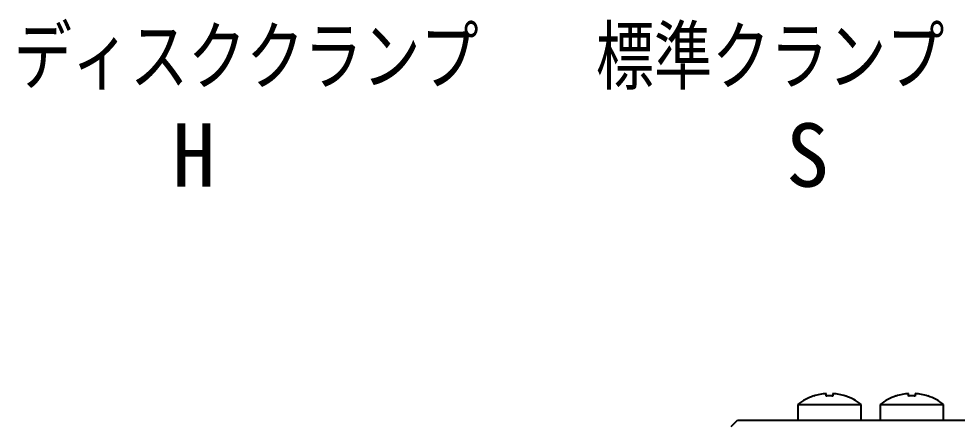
# Model space of a CAD drawing. Extents: x 535 to 879, y 88 to 377.
# Drawn here: x 540.6 to 614.7, y 344.7 to 376.6 of the extents above; entities that cross this region are included whole.
import ezdxf

# ---------------------------------------------------------------- set-up
doc = ezdxf.new("R2010")
doc.units = 0
doc.layers.get('0').update_dxf_attribs({"linetype": 'CONTINUOUS'})
doc.styles.add('ｽﾀｲﾙ1', font='txt.shx', dxfattribs={"bigfont": 'bigfont.shx'})

msp = doc.modelspace()

# ---------------------------------------------------------------- linework, layer by layer
at = {"color": 7, "linetype": 'CONTINUOUS'}
for p, q in [((603.365, 346.876), (603.361, 346.884)), ((604.353, 346.876), (604.353, 347.068)), ((604.873, 347.068), (604.873, 346.876)), ((605.865, 346.884), (605.861, 346.876)), ((609.865, 346.876), (609.861, 346.884)), ((609.865, 346.876), (609.861, 346.884)), ((610.853, 346.876), (610.853, 347.068)), ((611.373, 347.068), (611.373, 346.876)), ((612.365, 346.884), (612.361, 346.876)), ((612.365, 346.884), (612.361, 346.876)), ((602.113, 346.207), (607.113, 346.207)), ((602.113, 346.207), (602.113, 344.985)), ((607.113, 344.985), (607.113, 346.207)), ((608.613, 346.207), (611.113, 346.207)), ((608.613, 346.207), (608.613, 344.985)), ((611.113, 346.207), (613.613, 346.207)), ((613.613, 344.985), (613.613, 346.207)), ((596.863, 344.485), (597.363, 344.985)), ((597.363, 344.985), (603.588, 344.985)), ((603.588, 344.985), (605.638, 344.985)), ((605.638, 344.985), (610.088, 344.985)), ((610.088, 344.985), (612.138, 344.985)), ((612.138, 344.985), (640.588, 344.985))]:
    msp.add_line(p, q, dxfattribs=at)
for points in [[(604.873, 346.876, 0), (604.869, 346.876, 0), (604.865, 346.877, 0), (604.861, 346.877, 0), (604.857, 346.877, 0), (604.853, 346.877, 0), (604.849, 346.877, 0), (604.844, 346.878, 0), (604.84, 346.878, 0), (604.836, 346.878, 0), (604.832, 346.878, 0), (604.828, 346.878, 0), (604.824, 346.879, 0), (604.82, 346.879, 0), (604.816, 346.879, 0), (604.812, 346.879, 0), (604.808, 346.879, 0), (604.804, 346.88, 0), (604.8, 346.88, 0), (604.796, 346.88, 0), (604.792, 346.88, 0), (604.788, 346.88, 0), (604.784, 346.88, 0), (604.779, 346.881, 0), (604.775, 346.881, 0), (604.771, 346.881, 0), (604.767, 346.881, 0), (604.763, 346.881, 0), (604.759, 346.881, 0), (604.755, 346.881, 0), (604.751, 346.882, 0), (604.747, 346.882, 0), (604.743, 346.882, 0), (604.739, 346.882, 0), (604.735, 346.882, 0), (604.731, 346.882, 0), (604.727, 346.882, 0), (604.723, 346.882, 0), (604.719, 346.882, 0), (604.714, 346.883, 0), (604.71, 346.883, 0), (604.706, 346.883, 0), (604.702, 346.883, 0), (604.698, 346.883, 0), (604.694, 346.883, 0), (604.69, 346.883, 0), (604.686, 346.883, 0), (604.682, 346.883, 0), (604.678, 346.883, 0), (604.674, 346.883, 0), (604.67, 346.883, 0), (604.666, 346.883, 0), (604.662, 346.883, 0), (604.658, 346.883, 0), (604.654, 346.884, 0), (604.649, 346.884, 0), (604.645, 346.884, 0), (604.641, 346.884, 0), (604.637, 346.884, 0), (604.633, 346.884, 0), (604.629, 346.884, 0), (604.625, 346.884, 0), (604.621, 346.884, 0), (604.617, 346.884, 0), (604.613, 346.884, 0), (604.609, 346.884, 0), (604.605, 346.884, 0), (604.601, 346.884, 0), (604.597, 346.884, 0), (604.593, 346.884, 0), (604.588, 346.884, 0), (604.584, 346.884, 0), (604.58, 346.884, 0), (604.576, 346.884, 0), (604.572, 346.884, 0), (604.568, 346.883, 0), (604.564, 346.883, 0), (604.56, 346.883, 0), (604.556, 346.883, 0), (604.552, 346.883, 0), (604.548, 346.883, 0), (604.544, 346.883, 0), (604.54, 346.883, 0), (604.536, 346.883, 0), (604.532, 346.883, 0), (604.527, 346.883, 0), (604.523, 346.883, 0), (604.519, 346.883, 0), (604.515, 346.883, 0), (604.511, 346.883, 0), (604.507, 346.882, 0), (604.503, 346.882, 0), (604.499, 346.882, 0), (604.495, 346.882, 0), (604.491, 346.882, 0), (604.487, 346.882, 0), (604.483, 346.882, 0), (604.479, 346.882, 0), (604.475, 346.882, 0), (604.471, 346.881, 0), (604.467, 346.881, 0), (604.462, 346.881, 0), (604.458, 346.881, 0), (604.454, 346.881, 0), (604.45, 346.881, 0), (604.446, 346.881, 0), (604.442, 346.88, 0), (604.438, 346.88, 0), (604.434, 346.88, 0), (604.43, 346.88, 0), (604.426, 346.88, 0), (604.422, 346.88, 0), (604.418, 346.879, 0), (604.414, 346.879, 0), (604.41, 346.879, 0), (604.406, 346.879, 0), (604.402, 346.879, 0), (604.397, 346.878, 0), (604.393, 346.878, 0), (604.389, 346.878, 0), (604.385, 346.878, 0), (604.381, 346.878, 0), (604.377, 346.877, 0), (604.373, 346.877, 0), (604.369, 346.877, 0), (604.365, 346.877, 0), (604.361, 346.877, 0), (604.357, 346.876, 0), (604.353, 346.876, 0)], [(611.373, 346.876, 0), (611.369, 346.876, 0), (611.365, 346.877, 0), (611.361, 346.877, 0), (611.357, 346.877, 0), (611.353, 346.877, 0), (611.349, 346.877, 0), (611.344, 346.878, 0), (611.34, 346.878, 0), (611.336, 346.878, 0), (611.332, 346.878, 0), (611.328, 346.878, 0), (611.324, 346.879, 0), (611.32, 346.879, 0), (611.316, 346.879, 0), (611.312, 346.879, 0), (611.308, 346.879, 0), (611.304, 346.88, 0), (611.3, 346.88, 0), (611.296, 346.88, 0), (611.292, 346.88, 0), (611.288, 346.88, 0), (611.284, 346.88, 0), (611.279, 346.881, 0), (611.275, 346.881, 0), (611.271, 346.881, 0), (611.267, 346.881, 0), (611.263, 346.881, 0), (611.259, 346.881, 0), (611.255, 346.881, 0), (611.251, 346.882, 0), (611.247, 346.882, 0), (611.243, 346.882, 0), (611.239, 346.882, 0), (611.235, 346.882, 0), (611.231, 346.882, 0), (611.227, 346.882, 0), (611.223, 346.882, 0), (611.219, 346.882, 0), (611.214, 346.883, 0), (611.21, 346.883, 0), (611.206, 346.883, 0), (611.202, 346.883, 0), (611.198, 346.883, 0), (611.194, 346.883, 0), (611.19, 346.883, 0), (611.186, 346.883, 0), (611.182, 346.883, 0), (611.178, 346.883, 0), (611.174, 346.883, 0), (611.17, 346.883, 0), (611.166, 346.883, 0), (611.162, 346.883, 0), (611.158, 346.883, 0), (611.154, 346.884, 0), (611.149, 346.884, 0), (611.145, 346.884, 0), (611.141, 346.884, 0), (611.137, 346.884, 0), (611.133, 346.884, 0), (611.129, 346.884, 0), (611.125, 346.884, 0), (611.121, 346.884, 0), (611.117, 346.884, 0), (611.113, 346.884, 0), (611.109, 346.884, 0), (611.105, 346.884, 0), (611.101, 346.884, 0), (611.097, 346.884, 0), (611.093, 346.884, 0), (611.088, 346.884, 0), (611.084, 346.884, 0), (611.08, 346.884, 0), (611.076, 346.884, 0), (611.072, 346.884, 0), (611.068, 346.883, 0), (611.064, 346.883, 0), (611.06, 346.883, 0), (611.056, 346.883, 0), (611.052, 346.883, 0), (611.048, 346.883, 0), (611.044, 346.883, 0), (611.04, 346.883, 0), (611.036, 346.883, 0), (611.032, 346.883, 0), (611.027, 346.883, 0), (611.023, 346.883, 0), (611.019, 346.883, 0), (611.015, 346.883, 0), (611.011, 346.883, 0), (611.007, 346.882, 0), (611.003, 346.882, 0), (610.999, 346.882, 0), (610.995, 346.882, 0), (610.991, 346.882, 0), (610.987, 346.882, 0), (610.983, 346.882, 0), (610.979, 346.882, 0), (610.975, 346.882, 0), (610.971, 346.881, 0), (610.967, 346.881, 0), (610.962, 346.881, 0), (610.958, 346.881, 0), (610.954, 346.881, 0), (610.95, 346.881, 0), (610.946, 346.881, 0), (610.942, 346.88, 0), (610.938, 346.88, 0), (610.934, 346.88, 0), (610.93, 346.88, 0), (610.926, 346.88, 0), (610.922, 346.88, 0), (610.918, 346.879, 0), (610.914, 346.879, 0), (610.91, 346.879, 0), (610.906, 346.879, 0), (610.902, 346.879, 0), (610.897, 346.878, 0), (610.893, 346.878, 0), (610.889, 346.878, 0), (610.885, 346.878, 0), (610.881, 346.878, 0), (610.877, 346.877, 0), (610.873, 346.877, 0), (610.869, 346.877, 0), (610.865, 346.877, 0), (610.861, 346.877, 0), (610.857, 346.876, 0), (610.853, 346.876, 0)]]:
    msp.add_polyline3d(points, dxfattribs=at)
for centre, radius, start, end in [((604.613, 343.085), 4, 108.23975, 128.68219), ((604.613, 343.085), 3.992, 93.73476, 108.22321), ((604.613, 343.085), 3.992, 71.77679, 86.26524), ((604.613, 343.085), 4, 51.31781, 71.76025), ((611.113, 343.085), 4, 108.23975, 128.68219), ((611.113, 343.085), 3.992, 93.73476, 108.22321), ((611.113, 343.085), 3.992, 71.77679, 86.26524), ((611.113, 343.085), 4, 51.31781, 71.76025)]:
    msp.add_arc(centre, radius, start, end, dxfattribs=at)

# ---------------------------------------------------------------- texts
at = {"color": 7, "linetype": 'CONTINUOUS', "style": 'ｽﾀｲﾙ1', "width": 0.833333}
for s, p in [('ディスククランプ', (540.259, 371.013)), ('標準クランプ', (586.175, 371.013))]:
    msp.add_text(s, height=5, dxfattribs=at).set_placement(p)
at = {"color": 7, "linetype": 'CONTINUOUS'}
for s, p in [('H', (552.759, 363.373)), ('S', (601.175, 363.373))]:
    msp.add_text(s, height=5, dxfattribs=at).set_placement(p)

doc.saveas('drawing.dxf')
